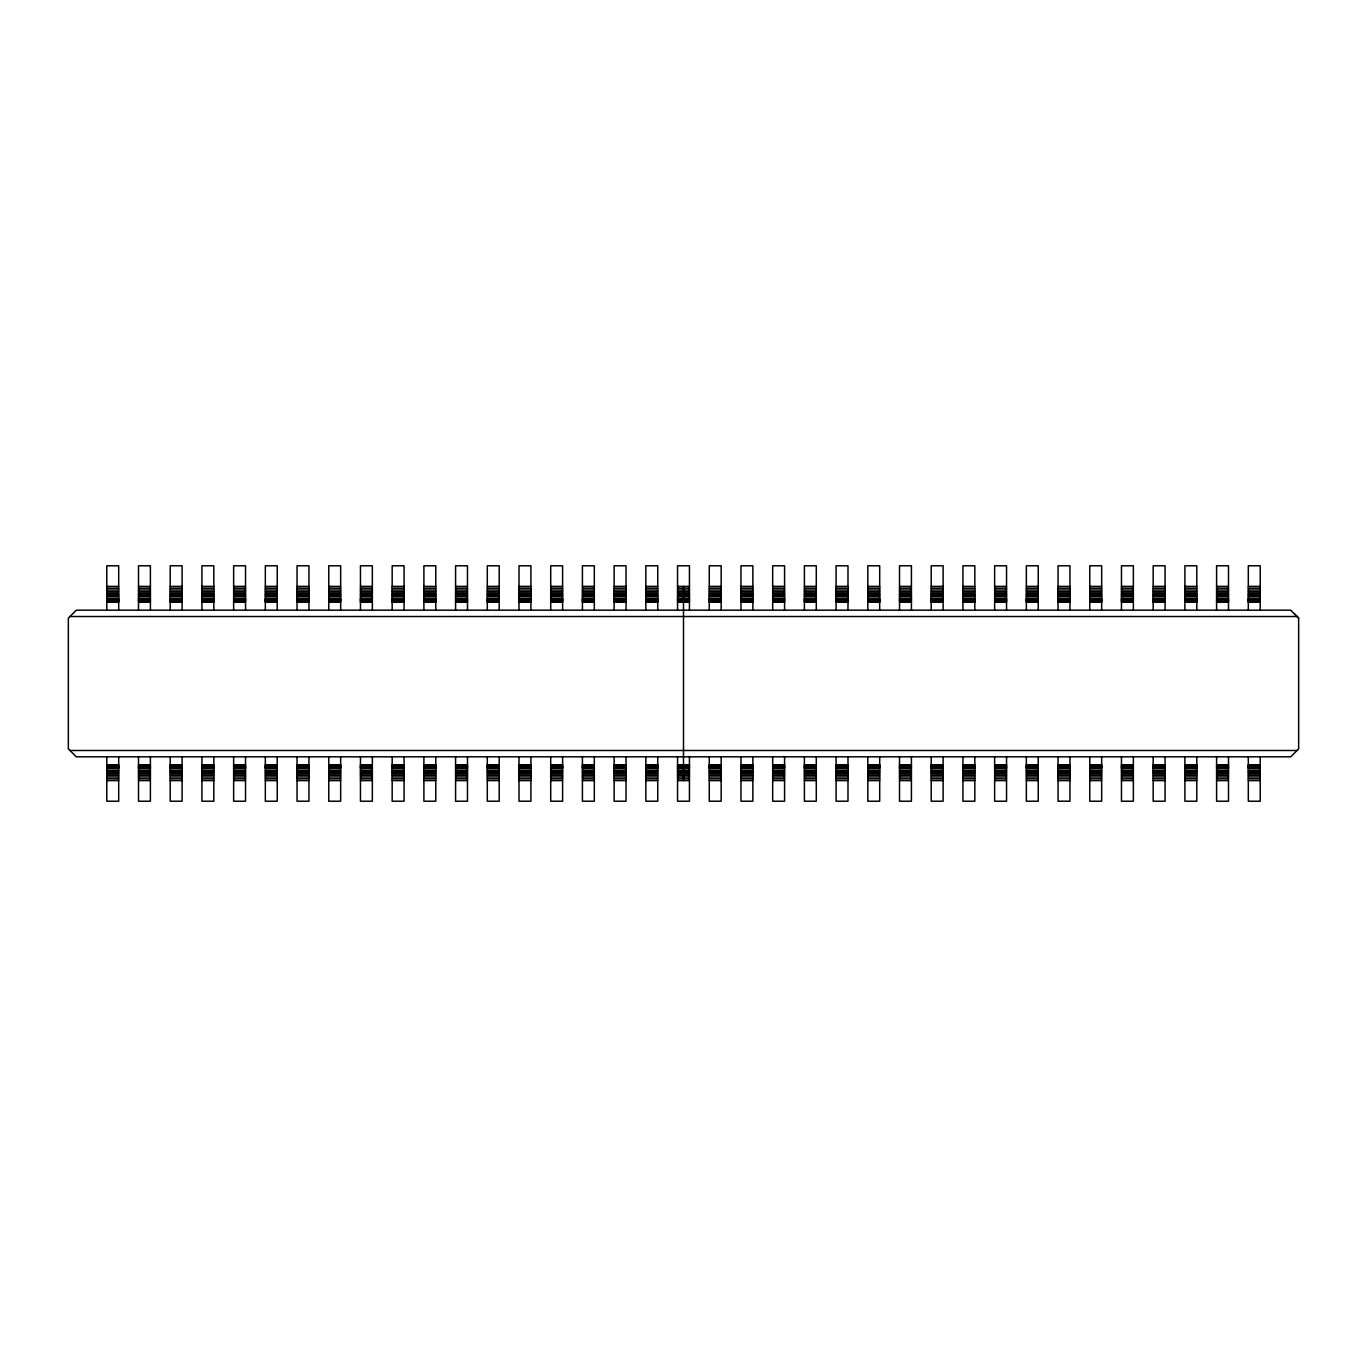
<?xml version="1.0" encoding="UTF-8"?>
<svg xmlns="http://www.w3.org/2000/svg" width="1367" height="1367" viewBox="0 0 1367 1367"><rect width="100%" height="100%" fill="white"/><g stroke="black" fill="none" stroke-linecap="round" stroke-linejoin="round"><path stroke-width="1.5" d="M106.797 586.392L118.69 586.392M138.511 586.392L150.404 586.392M170.209 586.392L182.101 586.392M201.923 586.392L213.816 586.392M233.637 586.392L245.53 586.392M265.335 586.392L277.228 586.392M297.049 586.392L308.942 586.392M328.764 586.392L340.656 586.392M360.461 586.392L372.354 586.392M392.175 586.392L404.068 586.392M423.89 586.392L435.783 586.392M455.587 586.392L467.48 586.392M487.301 586.392L499.194 586.392M519.016 586.392L530.909 586.392M550.713 586.392L562.606 586.392M582.427 586.392L594.32 586.392M614.142 586.392L626.035 586.392M645.839 586.392L657.732 586.392M677.554 586.392L689.446 586.392M709.268 586.392L721.161 586.392M740.965 586.392L752.858 586.392M772.68 586.392L784.573 586.392M804.394 586.392L816.287 586.392M836.091 586.392L847.984 586.392M867.806 586.392L879.699 586.392M899.52 586.392L911.413 586.392M931.217 586.392L943.11 586.392M962.932 586.392L974.825 586.392M994.646 586.392L1006.539 586.392M1026.344 586.392L1038.236 586.392M1058.058 586.392L1069.951 586.392M1089.772 586.392L1101.665 586.392M1121.47 586.392L1133.363 586.392M1153.184 586.392L1165.077 586.392M1184.899 586.392L1196.791 586.392M1216.596 586.392L1228.489 586.392M1248.31 586.392L1260.203 586.392M106.797 588.22L118.69 588.22M138.511 588.22L150.404 588.22M170.209 588.22L182.101 588.22M201.923 588.22L213.816 588.22M233.637 588.22L245.53 588.22M265.335 588.22L277.228 588.22M297.049 588.22L308.942 588.22M328.764 588.22L340.656 588.22M360.461 588.22L372.354 588.22M392.175 588.22L404.068 588.22M423.89 588.22L435.783 588.22M455.587 588.22L467.48 588.22M487.301 588.22L499.194 588.22M519.016 588.22L530.909 588.22M550.713 588.22L562.606 588.22M582.427 588.22L594.32 588.22M614.142 588.22L626.035 588.22M645.839 588.22L657.732 588.22M677.554 588.22L689.446 588.22M709.268 588.22L721.161 588.22M740.965 588.22L752.858 588.22M772.68 588.22L784.573 588.22M804.394 588.22L816.287 588.22M836.091 588.22L847.984 588.22M867.806 588.22L879.699 588.22M899.52 588.22L911.413 588.22M931.217 588.22L943.11 588.22M962.932 588.22L974.825 588.22M994.646 588.22L1006.539 588.22M1026.344 588.22L1038.236 588.22M1058.058 588.22L1069.951 588.22M1089.772 588.22L1101.665 588.22M1121.47 588.22L1133.363 588.22M1153.184 588.22L1165.077 588.22M1184.899 588.22L1196.791 588.22M1216.596 588.22L1228.489 588.22M1248.31 588.22L1260.203 588.22M106.797 590.014L118.69 590.014M138.511 590.014L150.404 590.014M170.209 590.014L182.101 590.014M201.923 590.014L213.816 590.014M233.637 590.014L245.53 590.014M265.335 590.014L277.228 590.014M297.049 590.014L308.942 590.014M328.764 590.014L340.656 590.014M360.461 590.014L372.354 590.014M392.175 590.014L404.068 590.014M423.89 590.014L435.783 590.014M455.587 590.014L467.48 590.014M487.301 590.014L499.194 590.014M519.016 590.014L530.909 590.014M550.713 590.014L562.606 590.014M582.427 590.014L594.32 590.014M614.142 590.014L626.035 590.014M645.839 590.014L657.732 590.014M677.554 590.014L689.446 590.014M709.268 590.014L721.161 590.014M740.965 590.014L752.858 590.014M772.68 590.014L784.573 590.014M804.394 590.014L816.287 590.014M836.091 590.014L847.984 590.014M867.806 590.014L879.699 590.014M899.52 590.014L911.413 590.014M931.217 590.014L943.11 590.014M962.932 590.014L974.825 590.014M994.646 590.014L1006.539 590.014M1026.344 590.014L1038.236 590.014M1058.058 590.014L1069.951 590.014M1089.772 590.014L1101.665 590.014M1121.47 590.014L1133.363 590.014M1153.184 590.014L1165.077 590.014M1184.899 590.014L1196.791 590.014M1216.596 590.014L1228.489 590.014M1248.31 590.014L1260.203 590.014M106.797 591.706L118.69 591.706M138.511 591.706L150.404 591.706M170.209 591.706L182.101 591.706M201.923 591.706L213.816 591.706M233.637 591.706L245.53 591.706M265.335 591.706L277.228 591.706M297.049 591.706L308.942 591.706M328.764 591.706L340.656 591.706M360.461 591.706L372.354 591.706M392.175 591.706L404.068 591.706M423.89 591.706L435.783 591.706M455.587 591.706L467.48 591.706M487.301 591.706L499.194 591.706M519.016 591.706L530.909 591.706M550.713 591.706L562.606 591.706M582.427 591.706L594.32 591.706M614.142 591.706L626.035 591.706M645.839 591.706L657.732 591.706M677.554 591.706L689.446 591.706M709.268 591.706L721.161 591.706M740.965 591.706L752.858 591.706M772.68 591.706L784.573 591.706M804.394 591.706L816.287 591.706M836.091 591.706L847.984 591.706M867.806 591.706L879.699 591.706M899.52 591.706L911.413 591.706M931.217 591.706L943.11 591.706M962.932 591.706L974.825 591.706M994.646 591.706L1006.539 591.706M1026.344 591.706L1038.236 591.706M1058.058 591.706L1069.951 591.706M1089.772 591.706L1101.665 591.706M1121.47 591.706L1133.363 591.706M1153.184 591.706L1165.077 591.706M1184.899 591.706L1196.791 591.706M1216.596 591.706L1228.489 591.706M1248.31 591.706L1260.203 591.706M106.797 593.278L118.69 593.278M138.511 593.278L150.404 593.278M170.209 593.278L182.101 593.278M201.923 593.278L213.816 593.278M233.637 593.278L245.53 593.278M265.335 593.278L277.228 593.278M297.049 593.278L308.942 593.278M328.764 593.278L340.656 593.278M360.461 593.278L372.354 593.278M392.175 593.278L404.068 593.278M423.89 593.278L435.783 593.278M455.587 593.278L467.48 593.278M487.301 593.278L499.194 593.278M519.016 593.278L530.909 593.278M550.713 593.278L562.606 593.278M582.427 593.278L594.32 593.278M614.142 593.278L626.035 593.278M645.839 593.278L657.732 593.278M677.554 593.278L689.446 593.278M709.268 593.278L721.161 593.278M740.965 593.278L752.858 593.278M772.68 593.278L784.573 593.278M804.394 593.278L816.287 593.278M836.091 593.278L847.984 593.278M867.806 593.278L879.699 593.278M899.52 593.278L911.413 593.278M931.217 593.278L943.11 593.278M962.932 593.278L974.825 593.278M994.646 593.278L1006.539 593.278M1026.344 593.278L1038.236 593.278M1058.058 593.278L1069.951 593.278M1089.772 593.278L1101.665 593.278M1121.47 593.278L1133.363 593.278M1153.184 593.278L1165.077 593.278M1184.899 593.278L1196.791 593.278M1216.596 593.278L1228.489 593.278M1248.31 593.278L1260.203 593.278M106.797 594.679L118.69 594.679M138.511 594.679L150.404 594.679M170.209 594.679L182.101 594.679M201.923 594.679L213.816 594.679M233.637 594.679L245.53 594.679M265.335 594.679L277.228 594.679M297.049 594.679L308.942 594.679M328.764 594.679L340.656 594.679M360.461 594.679L372.354 594.679M392.175 594.679L404.068 594.679M423.89 594.679L435.783 594.679M455.587 594.679L467.48 594.679M487.301 594.679L499.194 594.679M519.016 594.679L530.909 594.679M550.713 594.679L562.606 594.679M582.427 594.679L594.32 594.679M614.142 594.679L626.035 594.679M645.839 594.679L657.732 594.679M677.554 594.679L689.446 594.679M709.268 594.679L721.161 594.679M740.965 594.679L752.858 594.679M772.68 594.679L784.573 594.679M804.394 594.679L816.287 594.679M836.091 594.679L847.984 594.679M867.806 594.679L879.699 594.679M899.52 594.679L911.413 594.679M931.217 594.679L943.11 594.679M962.932 594.679L974.825 594.679M994.646 594.679L1006.539 594.679M1026.344 594.679L1038.236 594.679M1058.058 594.679L1069.951 594.679M1089.772 594.679L1101.665 594.679M1121.47 594.679L1133.363 594.679M1153.184 594.679L1165.077 594.679M1184.899 594.679L1196.791 594.679M1216.596 594.679L1228.489 594.679M1248.31 594.679L1260.203 594.679M106.797 595.892L118.69 595.892M138.511 595.892L150.404 595.892M170.209 595.892L182.101 595.892M201.923 595.892L213.816 595.892M233.637 595.892L245.53 595.892M265.335 595.892L277.228 595.892M297.049 595.892L308.942 595.892M328.764 595.892L340.656 595.892M360.461 595.892L372.354 595.892M392.175 595.892L404.068 595.892M423.89 595.892L435.783 595.892M455.587 595.892L467.48 595.892M487.301 595.892L499.194 595.892M519.016 595.892L530.909 595.892M550.713 595.892L562.606 595.892M582.427 595.892L594.32 595.892M614.142 595.892L626.035 595.892M645.839 595.892L657.732 595.892M677.554 595.892L689.446 595.892M709.268 595.892L721.161 595.892M740.965 595.892L752.858 595.892M772.68 595.892L784.573 595.892M804.394 595.892L816.287 595.892M836.091 595.892L847.984 595.892M867.806 595.892L879.699 595.892M899.52 595.892L911.413 595.892M931.217 595.892L943.11 595.892M962.932 595.892L974.825 595.892M994.646 595.892L1006.539 595.892M1026.344 595.892L1038.236 595.892M1058.058 595.892L1069.951 595.892M1089.772 595.892L1101.665 595.892M1121.47 595.892L1133.363 595.892M1153.184 595.892L1165.077 595.892M1184.899 595.892L1196.791 595.892M1216.596 595.892L1228.489 595.892M1248.31 595.892L1260.203 595.892M106.797 596.883L118.69 596.883M138.511 596.883L150.404 596.883M170.209 596.883L182.101 596.883M201.923 596.883L213.816 596.883M233.637 596.883L245.53 596.883M265.335 596.883L277.228 596.883M297.049 596.883L308.942 596.883M328.764 596.883L340.656 596.883M360.461 596.883L372.354 596.883M392.175 596.883L404.068 596.883M423.89 596.883L435.783 596.883M455.587 596.883L467.48 596.883M487.301 596.883L499.194 596.883M519.016 596.883L530.909 596.883M550.713 596.883L562.606 596.883M582.427 596.883L594.32 596.883M614.142 596.883L626.035 596.883M645.839 596.883L657.732 596.883M677.554 596.883L689.446 596.883M709.268 596.883L721.161 596.883M740.965 596.883L752.858 596.883M772.68 596.883L784.573 596.883M804.394 596.883L816.287 596.883M836.091 596.883L847.984 596.883M867.806 596.883L879.699 596.883M899.52 596.883L911.413 596.883M931.217 596.883L943.11 596.883M962.932 596.883L974.825 596.883M994.646 596.883L1006.539 596.883M1026.344 596.883L1038.236 596.883M1058.058 596.883L1069.951 596.883M1089.772 596.883L1101.665 596.883M1121.47 596.883L1133.363 596.883M1153.184 596.883L1165.077 596.883M1184.899 596.883L1196.791 596.883M1216.596 596.883L1228.489 596.883M1248.31 596.883L1260.203 596.883M106.797 598.746L118.69 598.746M138.511 598.746L150.404 598.746M170.209 598.746L182.101 598.746M201.923 598.746L213.816 598.746M233.637 598.746L245.53 598.746M265.335 598.746L277.228 598.746M297.049 598.746L308.942 598.746M328.764 598.746L340.656 598.746M360.461 598.746L372.354 598.746M392.175 598.746L404.068 598.746M423.89 598.746L435.783 598.746M455.587 598.746L467.48 598.746M487.301 598.746L499.194 598.746M519.016 598.746L530.909 598.746M550.713 598.746L562.606 598.746M582.427 598.746L594.32 598.746M614.142 598.746L626.035 598.746M645.839 598.746L657.732 598.746M677.554 598.746L689.446 598.746M709.268 598.746L721.161 598.746M740.965 598.746L752.858 598.746M772.68 598.746L784.573 598.746M804.394 598.746L816.287 598.746M836.091 598.746L847.984 598.746M867.806 598.746L879.699 598.746M899.52 598.746L911.413 598.746M931.217 598.746L943.11 598.746M962.932 598.746L974.825 598.746M994.646 598.746L1006.539 598.746M1026.344 598.746L1038.236 598.746M1058.058 598.746L1069.951 598.746M1089.772 598.746L1101.665 598.746M1121.47 598.746L1133.363 598.746M1153.184 598.746L1165.077 598.746M1184.899 598.746L1196.791 598.746M1216.596 598.746L1228.489 598.746M1248.31 598.746L1260.203 598.746M106.797 599.071L118.69 599.071M138.511 599.071L150.404 599.071M170.209 599.071L182.101 599.071M201.923 599.071L213.816 599.071M233.637 599.071L245.53 599.071M265.335 599.071L277.228 599.071M297.049 599.071L308.942 599.071M328.764 599.071L340.656 599.071M360.461 599.071L372.354 599.071M392.175 599.071L404.068 599.071M423.89 599.071L435.783 599.071M455.587 599.071L467.48 599.071M487.301 599.071L499.194 599.071M519.016 599.071L530.909 599.071M550.713 599.071L562.606 599.071M582.427 599.071L594.32 599.071M614.142 599.071L626.035 599.071M645.839 599.071L657.732 599.071M677.554 599.071L689.446 599.071M709.268 599.071L721.161 599.071M740.965 599.071L752.858 599.071M772.68 599.071L784.573 599.071M804.394 599.071L816.287 599.071M836.091 599.071L847.984 599.071M867.806 599.071L879.699 599.071M899.52 599.071L911.413 599.071M931.217 599.071L943.11 599.071M962.932 599.071L974.825 599.071M994.646 599.071L1006.539 599.071M1026.344 599.071L1038.236 599.071M1058.058 599.071L1069.951 599.071M1089.772 599.071L1101.665 599.071M1121.47 599.071L1133.363 599.071M1153.184 599.071L1165.077 599.071M1184.899 599.071L1196.791 599.071M1216.596 599.071L1228.489 599.071M1248.31 599.071L1260.203 599.071M106.797 599.481L118.69 599.481M138.511 599.481L150.404 599.481M170.209 599.481L182.101 599.481M201.923 599.481L213.816 599.481M233.637 599.481L245.53 599.481M265.335 599.481L277.228 599.481M297.049 599.481L308.942 599.481M328.764 599.481L340.656 599.481M360.461 599.481L372.354 599.481M392.175 599.481L404.068 599.481M423.89 599.481L435.783 599.481M455.587 599.481L467.48 599.481M487.301 599.481L499.194 599.481M519.016 599.481L530.909 599.481M550.713 599.481L562.606 599.481M582.427 599.481L594.32 599.481M614.142 599.481L626.035 599.481M645.839 599.481L657.732 599.481M677.554 599.481L689.446 599.481M709.268 599.481L721.161 599.481M740.965 599.481L752.858 599.481M772.68 599.481L784.573 599.481M804.394 599.481L816.287 599.481M836.091 599.481L847.984 599.481M867.806 599.481L879.699 599.481M899.52 599.481L911.413 599.481M931.217 599.481L943.11 599.481M962.932 599.481L974.825 599.481M994.646 599.481L1006.539 599.481M1026.344 599.481L1038.236 599.481M1058.058 599.481L1069.951 599.481M1089.772 599.481L1101.665 599.481M1121.47 599.481L1133.363 599.481M1153.184 599.481L1165.077 599.481M1184.899 599.481L1196.791 599.481M1216.596 599.481L1228.489 599.481M1248.31 599.481L1260.203 599.481M106.797 599.959L118.69 599.959M138.511 599.959L150.404 599.959M170.209 599.959L182.101 599.959M201.923 599.959L213.816 599.959M233.637 599.959L245.53 599.959M265.335 599.959L277.228 599.959M297.049 599.959L308.942 599.959M328.764 599.959L340.656 599.959M360.461 599.959L372.354 599.959M392.175 599.959L404.068 599.959M423.89 599.959L435.783 599.959M455.587 599.959L467.48 599.959M487.301 599.959L499.194 599.959M519.016 599.959L530.909 599.959M550.713 599.959L562.606 599.959M582.427 599.959L594.32 599.959M614.142 599.959L626.035 599.959M645.839 599.959L657.732 599.959M677.554 599.959L689.446 599.959M709.268 599.959L721.161 599.959M740.965 599.959L752.858 599.959M772.68 599.959L784.573 599.959M804.394 599.959L816.287 599.959M836.091 599.959L847.984 599.959M867.806 599.959L879.699 599.959M899.52 599.959L911.413 599.959M931.217 599.959L943.11 599.959M962.932 599.959L974.825 599.959M994.646 599.959L1006.539 599.959M1026.344 599.959L1038.236 599.959M1058.058 599.959L1069.951 599.959M1089.772 599.959L1101.665 599.959M1121.47 599.959L1133.363 599.959M1153.184 599.959L1165.077 599.959M1184.899 599.959L1196.791 599.959M1216.596 599.959L1228.489 599.959M1248.31 599.959L1260.203 599.959M106.797 600.472L118.69 600.472M138.511 600.472L150.404 600.472M170.209 600.472L182.101 600.472M201.923 600.472L213.816 600.472M233.637 600.472L245.53 600.472M265.335 600.472L277.228 600.472M297.049 600.472L308.942 600.472M328.764 600.472L340.656 600.472M360.461 600.472L372.354 600.472M392.175 600.472L404.068 600.472M423.89 600.472L435.783 600.472M455.587 600.472L467.48 600.472M487.301 600.472L499.194 600.472M519.016 600.472L530.909 600.472M550.713 600.472L562.606 600.472M582.427 600.472L594.32 600.472M614.142 600.472L626.035 600.472M645.839 600.472L657.732 600.472M677.554 600.472L689.446 600.472M709.268 600.472L721.161 600.472M740.965 600.472L752.858 600.472M772.68 600.472L784.573 600.472M804.394 600.472L816.287 600.472M836.091 600.472L847.984 600.472M867.806 600.472L879.699 600.472M899.52 600.472L911.413 600.472M931.217 600.472L943.11 600.472M962.932 600.472L974.825 600.472M994.646 600.472L1006.539 600.472M1026.344 600.472L1038.236 600.472M1058.058 600.472L1069.951 600.472M1089.772 600.472L1101.665 600.472M1121.47 600.472L1133.363 600.472M1153.184 600.472L1165.077 600.472M1184.899 600.472L1196.791 600.472M1216.596 600.472L1228.489 600.472M1248.31 600.472L1260.203 600.472M106.797 601.036L118.69 601.036M138.511 601.036L150.404 601.036M170.209 601.036L182.101 601.036M201.923 601.036L213.816 601.036M233.637 601.036L245.53 601.036M265.335 601.036L277.228 601.036M297.049 601.036L308.942 601.036M328.764 601.036L340.656 601.036M360.461 601.036L372.354 601.036M392.175 601.036L404.068 601.036M423.89 601.036L435.783 601.036M455.587 601.036L467.48 601.036M487.301 601.036L499.194 601.036M519.016 601.036L530.909 601.036M550.713 601.036L562.606 601.036M582.427 601.036L594.32 601.036M614.142 601.036L626.035 601.036M645.839 601.036L657.732 601.036M677.554 601.036L689.446 601.036M709.268 601.036L721.161 601.036M740.965 601.036L752.858 601.036M772.68 601.036L784.573 601.036M804.394 601.036L816.287 601.036M836.091 601.036L847.984 601.036M867.806 601.036L879.699 601.036M899.52 601.036L911.413 601.036M931.217 601.036L943.11 601.036M962.932 601.036L974.825 601.036M994.646 601.036L1006.539 601.036M1026.344 601.036L1038.236 601.036M1058.058 601.036L1069.951 601.036M1089.772 601.036L1101.665 601.036M1121.47 601.036L1133.363 601.036M1153.184 601.036L1165.077 601.036M1184.899 601.036L1196.791 601.036M1216.596 601.036L1228.489 601.036M1248.31 601.036L1260.203 601.036M106.797 601.634L118.69 601.634M138.511 601.634L150.404 601.634M170.209 601.634L182.101 601.634M201.923 601.634L213.816 601.634M233.637 601.634L245.53 601.634M265.335 601.634L277.228 601.634M297.049 601.634L308.942 601.634M328.764 601.634L340.656 601.634M360.461 601.634L372.354 601.634M392.175 601.634L404.068 601.634M423.89 601.634L435.783 601.634M455.587 601.634L467.48 601.634M487.301 601.634L499.194 601.634M519.016 601.634L530.909 601.634M550.713 601.634L562.606 601.634M582.427 601.634L594.32 601.634M614.142 601.634L626.035 601.634M645.839 601.634L657.732 601.634M677.554 601.634L689.446 601.634M709.268 601.634L721.161 601.634M740.965 601.634L752.858 601.634M772.68 601.634L784.573 601.634M804.394 601.634L816.287 601.634M836.091 601.634L847.984 601.634M867.806 601.634L879.699 601.634M899.52 601.634L911.413 601.634M931.217 601.634L943.11 601.634M962.932 601.634L974.825 601.634M994.646 601.634L1006.539 601.634M1026.344 601.634L1038.236 601.634M1058.058 601.634L1069.951 601.634M1089.772 601.634L1101.665 601.634M1121.47 601.634L1133.363 601.634M1153.184 601.634L1165.077 601.634M1184.899 601.634L1196.791 601.634M1216.596 601.634L1228.489 601.634M1248.31 601.634L1260.203 601.634M106.797 602.249L118.69 602.249M138.511 602.249L150.404 602.249M170.209 602.249L182.101 602.249M201.923 602.249L213.816 602.249M233.637 602.249L245.53 602.249M265.335 602.249L277.228 602.249M297.049 602.249L308.942 602.249M328.764 602.249L340.656 602.249M360.461 602.249L372.354 602.249M392.175 602.249L404.068 602.249M423.89 602.249L435.783 602.249M455.587 602.249L467.48 602.249M487.301 602.249L499.194 602.249M519.016 602.249L530.909 602.249M550.713 602.249L562.606 602.249M582.427 602.249L594.32 602.249M614.142 602.249L626.035 602.249M645.839 602.249L657.732 602.249M677.554 602.249L689.446 602.249M709.268 602.249L721.161 602.249M740.965 602.249L752.858 602.249M772.68 602.249L784.573 602.249M804.394 602.249L816.287 602.249M836.091 602.249L847.984 602.249M867.806 602.249L879.699 602.249M899.52 602.249L911.413 602.249M931.217 602.249L943.11 602.249M962.932 602.249L974.825 602.249M994.646 602.249L1006.539 602.249M1026.344 602.249L1038.236 602.249M1058.058 602.249L1069.951 602.249M1089.772 602.249L1101.665 602.249M1121.47 602.249L1133.363 602.249M1153.184 602.249L1165.077 602.249M1184.899 602.249L1196.791 602.249M1216.596 602.249L1228.489 602.249M1248.31 602.249L1260.203 602.249M69.939 616.517L1297.061 616.517M69.939 750.483L1297.061 750.483M106.797 764.751L118.69 764.751M138.511 764.751L150.404 764.751M170.209 764.751L182.101 764.751M201.923 764.751L213.816 764.751M233.637 764.751L245.53 764.751M265.335 764.751L277.228 764.751M297.049 764.751L308.942 764.751M328.764 764.751L340.656 764.751M360.461 764.751L372.354 764.751M392.175 764.751L404.068 764.751M423.89 764.751L435.783 764.751M455.587 764.751L467.48 764.751M487.301 764.751L499.194 764.751M519.016 764.751L530.909 764.751M550.713 764.751L562.606 764.751M582.427 764.751L594.32 764.751M614.142 764.751L626.035 764.751M645.839 764.751L657.732 764.751M677.554 764.751L689.446 764.751M709.268 764.751L721.161 764.751M740.965 764.751L752.858 764.751M772.68 764.751L784.573 764.751M804.394 764.751L816.287 764.751M836.091 764.751L847.984 764.751M867.806 764.751L879.699 764.751M899.52 764.751L911.413 764.751M931.217 764.751L943.11 764.751M962.932 764.751L974.825 764.751M994.646 764.751L1006.539 764.751M1026.344 764.751L1038.236 764.751M1058.058 764.751L1069.951 764.751M1089.772 764.751L1101.665 764.751M1121.47 764.751L1133.363 764.751M1153.184 764.751L1165.077 764.751M1184.899 764.751L1196.791 764.751M1216.596 764.751L1228.489 764.751M1248.31 764.751L1260.203 764.751M106.797 765.366L118.69 765.366M138.511 765.366L150.404 765.366M170.209 765.366L182.101 765.366M201.923 765.366L213.816 765.366M233.637 765.366L245.53 765.366M265.335 765.366L277.228 765.366M297.049 765.366L308.942 765.366M328.764 765.366L340.656 765.366M360.461 765.366L372.354 765.366M392.175 765.366L404.068 765.366M423.89 765.366L435.783 765.366M455.587 765.366L467.48 765.366M487.301 765.366L499.194 765.366M519.016 765.366L530.909 765.366M550.713 765.366L562.606 765.366M582.427 765.366L594.32 765.366M614.142 765.366L626.035 765.366M645.839 765.366L657.732 765.366M677.554 765.366L689.446 765.366M709.268 765.366L721.161 765.366M740.965 765.366L752.858 765.366M772.68 765.366L784.573 765.366M804.394 765.366L816.287 765.366M836.091 765.366L847.984 765.366M867.806 765.366L879.699 765.366M899.52 765.366L911.413 765.366M931.217 765.366L943.11 765.366M962.932 765.366L974.825 765.366M994.646 765.366L1006.539 765.366M1026.344 765.366L1038.236 765.366M1058.058 765.366L1069.951 765.366M1089.772 765.366L1101.665 765.366M1121.47 765.366L1133.363 765.366M1153.184 765.366L1165.077 765.366M1184.899 765.366L1196.791 765.366M1216.596 765.366L1228.489 765.366M1248.31 765.366L1260.203 765.366M106.797 765.964L118.69 765.964M138.511 765.964L150.404 765.964M170.209 765.964L182.101 765.964M201.923 765.964L213.816 765.964M233.637 765.964L245.53 765.964M265.335 765.964L277.228 765.964M297.049 765.964L308.942 765.964M328.764 765.964L340.656 765.964M360.461 765.964L372.354 765.964M392.175 765.964L404.068 765.964M423.89 765.964L435.783 765.964M455.587 765.964L467.48 765.964M487.301 765.964L499.194 765.964M519.016 765.964L530.909 765.964M550.713 765.964L562.606 765.964M582.427 765.964L594.32 765.964M614.142 765.964L626.035 765.964M645.839 765.964L657.732 765.964M677.554 765.964L689.446 765.964M709.268 765.964L721.161 765.964M740.965 765.964L752.858 765.964M772.68 765.964L784.573 765.964M804.394 765.964L816.287 765.964M836.091 765.964L847.984 765.964M867.806 765.964L879.699 765.964M899.52 765.964L911.413 765.964M931.217 765.964L943.11 765.964M962.932 765.964L974.825 765.964M994.646 765.964L1006.539 765.964M1026.344 765.964L1038.236 765.964M1058.058 765.964L1069.951 765.964M1089.772 765.964L1101.665 765.964M1121.47 765.964L1133.363 765.964M1153.184 765.964L1165.077 765.964M1184.899 765.964L1196.791 765.964M1216.596 765.964L1228.489 765.964M1248.31 765.964L1260.203 765.964M106.797 766.528L118.69 766.528M138.511 766.528L150.404 766.528M170.209 766.528L182.101 766.528M201.923 766.528L213.816 766.528M233.637 766.528L245.53 766.528M265.335 766.528L277.228 766.528M297.049 766.528L308.942 766.528M328.764 766.528L340.656 766.528M360.461 766.528L372.354 766.528M392.175 766.528L404.068 766.528M423.89 766.528L435.783 766.528M455.587 766.528L467.48 766.528M487.301 766.528L499.194 766.528M519.016 766.528L530.909 766.528M550.713 766.528L562.606 766.528M582.427 766.528L594.32 766.528M614.142 766.528L626.035 766.528M645.839 766.528L657.732 766.528M677.554 766.528L689.446 766.528M709.268 766.528L721.161 766.528M740.965 766.528L752.858 766.528M772.68 766.528L784.573 766.528M804.394 766.528L816.287 766.528M836.091 766.528L847.984 766.528M867.806 766.528L879.699 766.528M899.52 766.528L911.413 766.528M931.217 766.528L943.11 766.528M962.932 766.528L974.825 766.528M994.646 766.528L1006.539 766.528M1026.344 766.528L1038.236 766.528M1058.058 766.528L1069.951 766.528M1089.772 766.528L1101.665 766.528M1121.47 766.528L1133.363 766.528M1153.184 766.528L1165.077 766.528M1184.899 766.528L1196.791 766.528M1216.596 766.528L1228.489 766.528M1248.31 766.528L1260.203 766.528M106.797 767.041L118.69 767.041M138.511 767.041L150.404 767.041M170.209 767.041L182.101 767.041M201.923 767.041L213.816 767.041M233.637 767.041L245.53 767.041M265.335 767.041L277.228 767.041M297.049 767.041L308.942 767.041M328.764 767.041L340.656 767.041M360.461 767.041L372.354 767.041M392.175 767.041L404.068 767.041M423.89 767.041L435.783 767.041M455.587 767.041L467.48 767.041M487.301 767.041L499.194 767.041M519.016 767.041L530.909 767.041M550.713 767.041L562.606 767.041M582.427 767.041L594.32 767.041M614.142 767.041L626.035 767.041M645.839 767.041L657.732 767.041M677.554 767.041L689.446 767.041M709.268 767.041L721.161 767.041M740.965 767.041L752.858 767.041M772.68 767.041L784.573 767.041M804.394 767.041L816.287 767.041M836.091 767.041L847.984 767.041M867.806 767.041L879.699 767.041M899.52 767.041L911.413 767.041M931.217 767.041L943.11 767.041M962.932 767.041L974.825 767.041M994.646 767.041L1006.539 767.041M1026.344 767.041L1038.236 767.041M1058.058 767.041L1069.951 767.041M1089.772 767.041L1101.665 767.041M1121.47 767.041L1133.363 767.041M1153.184 767.041L1165.077 767.041M1184.899 767.041L1196.791 767.041M1216.596 767.041L1228.489 767.041M1248.31 767.041L1260.203 767.041M106.797 767.519L118.69 767.519M138.511 767.519L150.404 767.519M170.209 767.519L182.101 767.519M201.923 767.519L213.816 767.519M233.637 767.519L245.53 767.519M265.335 767.519L277.228 767.519M297.049 767.519L308.942 767.519M328.764 767.519L340.656 767.519M360.461 767.519L372.354 767.519M392.175 767.519L404.068 767.519M423.89 767.519L435.783 767.519M455.587 767.519L467.48 767.519M487.301 767.519L499.194 767.519M519.016 767.519L530.909 767.519M550.713 767.519L562.606 767.519M582.427 767.519L594.32 767.519M614.142 767.519L626.035 767.519M645.839 767.519L657.732 767.519M677.554 767.519L689.446 767.519M709.268 767.519L721.161 767.519M740.965 767.519L752.858 767.519M772.68 767.519L784.573 767.519M804.394 767.519L816.287 767.519M836.091 767.519L847.984 767.519M867.806 767.519L879.699 767.519M899.52 767.519L911.413 767.519M931.217 767.519L943.11 767.519M962.932 767.519L974.825 767.519M994.646 767.519L1006.539 767.519M1026.344 767.519L1038.236 767.519M1058.058 767.519L1069.951 767.519M1089.772 767.519L1101.665 767.519M1121.47 767.519L1133.363 767.519M1153.184 767.519L1165.077 767.519M1184.899 767.519L1196.791 767.519M1216.596 767.519L1228.489 767.519M1248.31 767.519L1260.203 767.519M106.797 767.929L118.69 767.929M138.511 767.929L150.404 767.929M170.209 767.929L182.101 767.929M201.923 767.929L213.816 767.929M233.637 767.929L245.53 767.929M265.335 767.929L277.228 767.929M297.049 767.929L308.942 767.929M328.764 767.929L340.656 767.929M360.461 767.929L372.354 767.929M392.175 767.929L404.068 767.929M423.89 767.929L435.783 767.929M455.587 767.929L467.48 767.929M487.301 767.929L499.194 767.929M519.016 767.929L530.909 767.929M550.713 767.929L562.606 767.929M582.427 767.929L594.32 767.929M614.142 767.929L626.035 767.929M645.839 767.929L657.732 767.929M677.554 767.929L689.446 767.929M709.268 767.929L721.161 767.929M740.965 767.929L752.858 767.929M772.68 767.929L784.573 767.929M804.394 767.929L816.287 767.929M836.091 767.929L847.984 767.929M867.806 767.929L879.699 767.929M899.52 767.929L911.413 767.929M931.217 767.929L943.11 767.929M962.932 767.929L974.825 767.929M994.646 767.929L1006.539 767.929M1026.344 767.929L1038.236 767.929M1058.058 767.929L1069.951 767.929M1089.772 767.929L1101.665 767.929M1121.47 767.929L1133.363 767.929M1153.184 767.929L1165.077 767.929M1184.899 767.929L1196.791 767.929M1216.596 767.929L1228.489 767.929M1248.31 767.929L1260.203 767.929M106.797 768.254L118.69 768.254M138.511 768.254L150.404 768.254M170.209 768.254L182.101 768.254M201.923 768.254L213.816 768.254M233.637 768.254L245.53 768.254M265.335 768.254L277.228 768.254M297.049 768.254L308.942 768.254M328.764 768.254L340.656 768.254M360.461 768.254L372.354 768.254M392.175 768.254L404.068 768.254M423.89 768.254L435.783 768.254M455.587 768.254L467.48 768.254M487.301 768.254L499.194 768.254M519.016 768.254L530.909 768.254M550.713 768.254L562.606 768.254M582.427 768.254L594.32 768.254M614.142 768.254L626.035 768.254M645.839 768.254L657.732 768.254M677.554 768.254L689.446 768.254M709.268 768.254L721.161 768.254M740.965 768.254L752.858 768.254M772.68 768.254L784.573 768.254M804.394 768.254L816.287 768.254M836.091 768.254L847.984 768.254M867.806 768.254L879.699 768.254M899.52 768.254L911.413 768.254M931.217 768.254L943.11 768.254M962.932 768.254L974.825 768.254M994.646 768.254L1006.539 768.254M1026.344 768.254L1038.236 768.254M1058.058 768.254L1069.951 768.254M1089.772 768.254L1101.665 768.254M1121.47 768.254L1133.363 768.254M1153.184 768.254L1165.077 768.254M1184.899 768.254L1196.791 768.254M1216.596 768.254L1228.489 768.254M1248.31 768.254L1260.203 768.254M106.797 770.117L118.69 770.117M138.511 770.117L150.404 770.117M170.209 770.117L182.101 770.117M201.923 770.117L213.816 770.117M233.637 770.117L245.53 770.117M265.335 770.117L277.228 770.117M297.049 770.117L308.942 770.117M328.764 770.117L340.656 770.117M360.461 770.117L372.354 770.117M392.175 770.117L404.068 770.117M423.89 770.117L435.783 770.117M455.587 770.117L467.48 770.117M487.301 770.117L499.194 770.117M519.016 770.117L530.909 770.117M550.713 770.117L562.606 770.117M582.427 770.117L594.32 770.117M614.142 770.117L626.035 770.117M645.839 770.117L657.732 770.117M677.554 770.117L689.446 770.117M709.268 770.117L721.161 770.117M740.965 770.117L752.858 770.117M772.68 770.117L784.573 770.117M804.394 770.117L816.287 770.117M836.091 770.117L847.984 770.117M867.806 770.117L879.699 770.117M899.52 770.117L911.413 770.117M931.217 770.117L943.11 770.117M962.932 770.117L974.825 770.117M994.646 770.117L1006.539 770.117M1026.344 770.117L1038.236 770.117M1058.058 770.117L1069.951 770.117M1089.772 770.117L1101.665 770.117M1121.47 770.117L1133.363 770.117M1153.184 770.117L1165.077 770.117M1184.899 770.117L1196.791 770.117M1216.596 770.117L1228.489 770.117M1248.31 770.117L1260.203 770.117M106.797 771.108L118.69 771.108M138.511 771.108L150.404 771.108M170.209 771.108L182.101 771.108M201.923 771.108L213.816 771.108M233.637 771.108L245.53 771.108M265.335 771.108L277.228 771.108M297.049 771.108L308.942 771.108M328.764 771.108L340.656 771.108M360.461 771.108L372.354 771.108M392.175 771.108L404.068 771.108M423.89 771.108L435.783 771.108M455.587 771.108L467.48 771.108M487.301 771.108L499.194 771.108M519.016 771.108L530.909 771.108M550.713 771.108L562.606 771.108M582.427 771.108L594.32 771.108M614.142 771.108L626.035 771.108M645.839 771.108L657.732 771.108M677.554 771.108L689.446 771.108M709.268 771.108L721.161 771.108M740.965 771.108L752.858 771.108M772.68 771.108L784.573 771.108M804.394 771.108L816.287 771.108M836.091 771.108L847.984 771.108M867.806 771.108L879.699 771.108M899.52 771.108L911.413 771.108M931.217 771.108L943.11 771.108M962.932 771.108L974.825 771.108M994.646 771.108L1006.539 771.108M1026.344 771.108L1038.236 771.108M1058.058 771.108L1069.951 771.108M1089.772 771.108L1101.665 771.108M1121.47 771.108L1133.363 771.108M1153.184 771.108L1165.077 771.108M1184.899 771.108L1196.791 771.108M1216.596 771.108L1228.489 771.108M1248.31 771.108L1260.203 771.108M106.797 772.321L118.69 772.321M138.511 772.321L150.404 772.321M170.209 772.321L182.101 772.321M201.923 772.321L213.816 772.321M233.637 772.321L245.53 772.321M265.335 772.321L277.228 772.321M297.049 772.321L308.942 772.321M328.764 772.321L340.656 772.321M360.461 772.321L372.354 772.321M392.175 772.321L404.068 772.321M423.89 772.321L435.783 772.321M455.587 772.321L467.48 772.321M487.301 772.321L499.194 772.321M519.016 772.321L530.909 772.321M550.713 772.321L562.606 772.321M582.427 772.321L594.32 772.321M614.142 772.321L626.035 772.321M645.839 772.321L657.732 772.321M677.554 772.321L689.446 772.321M709.268 772.321L721.161 772.321M740.965 772.321L752.858 772.321M772.68 772.321L784.573 772.321M804.394 772.321L816.287 772.321M836.091 772.321L847.984 772.321M867.806 772.321L879.699 772.321M899.52 772.321L911.413 772.321M931.217 772.321L943.11 772.321M962.932 772.321L974.825 772.321M994.646 772.321L1006.539 772.321M1026.344 772.321L1038.236 772.321M1058.058 772.321L1069.951 772.321M1089.772 772.321L1101.665 772.321M1121.47 772.321L1133.363 772.321M1153.184 772.321L1165.077 772.321M1184.899 772.321L1196.791 772.321M1216.596 772.321L1228.489 772.321M1248.31 772.321L1260.203 772.321M106.797 773.722L118.69 773.722M138.511 773.722L150.404 773.722M170.209 773.722L182.101 773.722M201.923 773.722L213.816 773.722M233.637 773.722L245.53 773.722M265.335 773.722L277.228 773.722M297.049 773.722L308.942 773.722M328.764 773.722L340.656 773.722M360.461 773.722L372.354 773.722M392.175 773.722L404.068 773.722M423.89 773.722L435.783 773.722M455.587 773.722L467.48 773.722M487.301 773.722L499.194 773.722M519.016 773.722L530.909 773.722M550.713 773.722L562.606 773.722M582.427 773.722L594.32 773.722M614.142 773.722L626.035 773.722M645.839 773.722L657.732 773.722M677.554 773.722L689.446 773.722M709.268 773.722L721.161 773.722M740.965 773.722L752.858 773.722M772.68 773.722L784.573 773.722M804.394 773.722L816.287 773.722M836.091 773.722L847.984 773.722M867.806 773.722L879.699 773.722M899.52 773.722L911.413 773.722M931.217 773.722L943.11 773.722M962.932 773.722L974.825 773.722M994.646 773.722L1006.539 773.722M1026.344 773.722L1038.236 773.722M1058.058 773.722L1069.951 773.722M1089.772 773.722L1101.665 773.722M1121.47 773.722L1133.363 773.722M1153.184 773.722L1165.077 773.722M1184.899 773.722L1196.791 773.722M1216.596 773.722L1228.489 773.722M1248.31 773.722L1260.203 773.722M106.797 775.294L118.69 775.294M138.511 775.294L150.404 775.294M170.209 775.294L182.101 775.294M201.923 775.294L213.816 775.294M233.637 775.294L245.53 775.294M265.335 775.294L277.228 775.294M297.049 775.294L308.942 775.294M328.764 775.294L340.656 775.294M360.461 775.294L372.354 775.294M392.175 775.294L404.068 775.294M423.89 775.294L435.783 775.294M455.587 775.294L467.48 775.294M487.301 775.294L499.194 775.294M519.016 775.294L530.909 775.294M550.713 775.294L562.606 775.294M582.427 775.294L594.32 775.294M614.142 775.294L626.035 775.294M645.839 775.294L657.732 775.294M677.554 775.294L689.446 775.294M709.268 775.294L721.161 775.294M740.965 775.294L752.858 775.294M772.68 775.294L784.573 775.294M804.394 775.294L816.287 775.294M836.091 775.294L847.984 775.294M867.806 775.294L879.699 775.294M899.52 775.294L911.413 775.294M931.217 775.294L943.11 775.294M962.932 775.294L974.825 775.294M994.646 775.294L1006.539 775.294M1026.344 775.294L1038.236 775.294M1058.058 775.294L1069.951 775.294M1089.772 775.294L1101.665 775.294M1121.47 775.294L1133.363 775.294M1153.184 775.294L1165.077 775.294M1184.899 775.294L1196.791 775.294M1216.596 775.294L1228.489 775.294M1248.31 775.294L1260.203 775.294M106.797 776.986L118.69 776.986M138.511 776.986L150.404 776.986M170.209 776.986L182.101 776.986M201.923 776.986L213.816 776.986M233.637 776.986L245.53 776.986M265.335 776.986L277.228 776.986M297.049 776.986L308.942 776.986M328.764 776.986L340.656 776.986M360.461 776.986L372.354 776.986M392.175 776.986L404.068 776.986M423.89 776.986L435.783 776.986M455.587 776.986L467.48 776.986M487.301 776.986L499.194 776.986M519.016 776.986L530.909 776.986M550.713 776.986L562.606 776.986M582.427 776.986L594.32 776.986M614.142 776.986L626.035 776.986M645.839 776.986L657.732 776.986M677.554 776.986L689.446 776.986M709.268 776.986L721.161 776.986M740.965 776.986L752.858 776.986M772.68 776.986L784.573 776.986M804.394 776.986L816.287 776.986M836.091 776.986L847.984 776.986M867.806 776.986L879.699 776.986M899.52 776.986L911.413 776.986M931.217 776.986L943.11 776.986M962.932 776.986L974.825 776.986M994.646 776.986L1006.539 776.986M1026.344 776.986L1038.236 776.986M1058.058 776.986L1069.951 776.986M1089.772 776.986L1101.665 776.986M1121.47 776.986L1133.363 776.986M1153.184 776.986L1165.077 776.986M1184.899 776.986L1196.791 776.986M1216.596 776.986L1228.489 776.986M1248.31 776.986L1260.203 776.986M106.797 778.78L118.69 778.78M138.511 778.78L150.404 778.78M170.209 778.78L182.101 778.78M201.923 778.78L213.816 778.78M233.637 778.78L245.53 778.78M265.335 778.78L277.228 778.78M297.049 778.78L308.942 778.78M328.764 778.78L340.656 778.78M360.461 778.78L372.354 778.78M392.175 778.78L404.068 778.78M423.89 778.78L435.783 778.78M455.587 778.78L467.48 778.78M487.301 778.78L499.194 778.78M519.016 778.78L530.909 778.78M550.713 778.78L562.606 778.78M582.427 778.78L594.32 778.78M614.142 778.78L626.035 778.78M645.839 778.78L657.732 778.78M677.554 778.78L689.446 778.78M709.268 778.78L721.161 778.78M740.965 778.78L752.858 778.78M772.68 778.78L784.573 778.78M804.394 778.78L816.287 778.78M836.091 778.78L847.984 778.78M867.806 778.78L879.699 778.78M899.52 778.78L911.413 778.78M931.217 778.78L943.11 778.78M962.932 778.78L974.825 778.78M994.646 778.78L1006.539 778.78M1026.344 778.78L1038.236 778.78M1058.058 778.78L1069.951 778.78M1089.772 778.78L1101.665 778.78M1121.47 778.78L1133.363 778.78M1153.184 778.78L1165.077 778.78M1184.899 778.78L1196.791 778.78M1216.596 778.78L1228.489 778.78M1248.31 778.78L1260.203 778.78M106.797 780.608L118.69 780.608M138.511 780.608L150.404 780.608M170.209 780.608L182.101 780.608M201.923 780.608L213.816 780.608M233.637 780.608L245.53 780.608M265.335 780.608L277.228 780.608M297.049 780.608L308.942 780.608M328.764 780.608L340.656 780.608M360.461 780.608L372.354 780.608M392.175 780.608L404.068 780.608M423.89 780.608L435.783 780.608M455.587 780.608L467.48 780.608M487.301 780.608L499.194 780.608M519.016 780.608L530.909 780.608M550.713 780.608L562.606 780.608M582.427 780.608L594.32 780.608M614.142 780.608L626.035 780.608M645.839 780.608L657.732 780.608M677.554 780.608L689.446 780.608M709.268 780.608L721.161 780.608M740.965 780.608L752.858 780.608M772.68 780.608L784.573 780.608M804.394 780.608L816.287 780.608M836.091 780.608L847.984 780.608M867.806 780.608L879.699 780.608M899.52 780.608L911.413 780.608M931.217 780.608L943.11 780.608M962.932 780.608L974.825 780.608M994.646 780.608L1006.539 780.608M1026.344 780.608L1038.236 780.608M1058.058 780.608L1069.951 780.608M1089.772 780.608L1101.665 780.608M1121.47 780.608L1133.363 780.608M1153.184 780.608L1165.077 780.608M1184.899 780.608L1196.791 780.608M1216.596 780.608L1228.489 780.608M1248.31 780.608L1260.203 780.608M1298.65 618.106L1290.721 610.178L76.279 610.178L68.35 618.106L68.35 748.894L76.279 756.822L1290.721 756.822L1298.65 748.894L1298.65 618.106L1294.686 614.142M1260.203 610.178L1260.203 565.784L1248.31 565.784L1248.31 610.178M1260.203 756.822L1260.203 801.216L1248.31 801.216L1248.31 756.822M1228.489 610.178L1228.489 565.784L1216.596 565.784L1216.596 610.178M1228.489 756.822L1228.489 801.216L1216.596 801.216L1216.596 756.822M1196.791 610.178L1196.791 565.784L1184.899 565.784L1184.899 610.178M1196.791 756.822L1196.791 801.216L1184.899 801.216L1184.899 756.822M1165.077 610.178L1165.077 565.784L1153.184 565.784L1153.184 610.178M1165.077 756.822L1165.077 801.216L1153.184 801.216L1153.184 756.822M1133.363 610.178L1133.363 565.784L1121.47 565.784L1121.47 610.178M1133.363 756.822L1133.363 801.216L1121.47 801.216L1121.47 756.822M1101.665 610.178L1101.665 565.784L1089.772 565.784L1089.772 610.178M1101.665 756.822L1101.665 801.216L1089.772 801.216L1089.772 756.822M1069.951 610.178L1069.951 565.784L1058.058 565.784L1058.058 610.178M1069.951 756.822L1069.951 801.216L1058.058 801.216L1058.058 756.822M1038.236 610.178L1038.236 565.784L1026.344 565.784L1026.344 610.178M1038.236 756.822L1038.236 801.216L1026.344 801.216L1026.344 756.822M1006.539 610.178L1006.539 565.784L994.646 565.784L994.646 610.178M1006.539 756.822L1006.539 801.216L994.646 801.216L994.646 756.822M974.825 610.178L974.825 565.784L962.932 565.784L962.932 610.178M974.825 756.822L974.825 801.216L962.932 801.216L962.932 756.822M943.11 610.178L943.11 565.784L931.217 565.784L931.217 610.178M943.11 756.822L943.11 801.216L931.217 801.216L931.217 756.822M911.413 610.178L911.413 565.784L899.52 565.784L899.52 610.178M911.413 756.822L911.413 801.216L899.52 801.216L899.52 756.822M879.699 610.178L879.699 565.784L867.806 565.784L867.806 610.178M879.699 756.822L879.699 801.216L867.806 801.216L867.806 756.822M847.984 610.178L847.984 565.784L836.091 565.784L836.091 610.178M847.984 756.822L847.984 801.216L836.091 801.216L836.091 756.822M816.287 610.178L816.287 565.784L804.394 565.784L804.394 610.178M816.287 756.822L816.287 801.216L804.394 801.216L804.394 756.822M784.573 610.178L784.573 565.784L772.68 565.784L772.68 610.178M784.573 756.822L784.573 801.216L772.68 801.216L772.68 756.822M752.858 610.178L752.858 565.784L740.965 565.784L740.965 610.178M752.858 756.822L752.858 801.216L740.965 801.216L740.965 756.822M721.161 610.178L721.161 565.784L709.268 565.784L709.268 610.178M721.161 756.822L721.161 801.216L709.268 801.216L709.268 756.822M689.446 610.178L689.446 565.784L677.554 565.784L677.554 610.178M689.446 756.822L689.446 801.216L677.554 801.216L677.554 756.822M683.5 586.392L683.5 780.608M657.732 610.178L657.732 565.784L645.839 565.784L645.839 610.178M657.732 756.822L657.732 801.216L645.839 801.216L645.839 756.822M626.035 610.178L626.035 565.784L614.142 565.784L614.142 610.178M626.035 756.822L626.035 801.216L614.142 801.216L614.142 756.822M594.32 610.178L594.32 565.784L582.427 565.784L582.427 610.178M594.32 756.822L594.32 801.216L582.427 801.216L582.427 756.822M562.606 610.178L562.606 565.784L550.713 565.784L550.713 610.178M562.606 756.822L562.606 801.216L550.713 801.216L550.713 756.822M530.909 610.178L530.909 565.784L519.016 565.784L519.016 610.178M530.909 756.822L530.909 801.216L519.016 801.216L519.016 756.822M499.194 610.178L499.194 565.784L487.301 565.784L487.301 610.178M499.194 756.822L499.194 801.216L487.301 801.216L487.301 756.822M467.48 610.178L467.48 565.784L455.587 565.784L455.587 610.178M467.48 756.822L467.48 801.216L455.587 801.216L455.587 756.822M435.783 610.178L435.783 565.784L423.89 565.784L423.89 610.178M435.783 756.822L435.783 801.216L423.89 801.216L423.89 756.822M404.068 610.178L404.068 565.784L392.175 565.784L392.175 610.178M404.068 756.822L404.068 801.216L392.175 801.216L392.175 756.822M372.354 610.178L372.354 565.784L360.461 565.784L360.461 610.178M372.354 756.822L372.354 801.216L360.461 801.216L360.461 756.822M340.656 610.178L340.656 565.784L328.764 565.784L328.764 610.178M340.656 756.822L340.656 801.216L328.764 801.216L328.764 756.822M308.942 610.178L308.942 565.784L297.049 565.784L297.049 610.178M308.942 756.822L308.942 801.216L297.049 801.216L297.049 756.822M277.228 610.178L277.228 565.784L265.335 565.784L265.335 610.178M277.228 756.822L277.228 801.216L265.335 801.216L265.335 756.822M245.53 610.178L245.53 565.784L233.637 565.784L233.637 610.178M245.53 756.822L245.53 801.216L233.637 801.216L233.637 756.822M213.816 610.178L213.816 565.784L201.923 565.784L201.923 610.178M213.816 756.822L213.816 801.216L201.923 801.216L201.923 756.822M182.101 610.178L182.101 565.784L170.209 565.784L170.209 610.178M182.101 756.822L182.101 801.216L170.209 801.216L170.209 756.822M150.404 610.178L150.404 565.784L138.511 565.784L138.511 610.178M150.404 756.822L150.404 801.216L138.511 801.216L138.511 756.822M118.69 610.178L118.69 565.784L106.797 565.784L106.797 610.178M118.69 756.822L118.69 801.216L106.797 801.216L106.797 756.822"/></g></svg>
